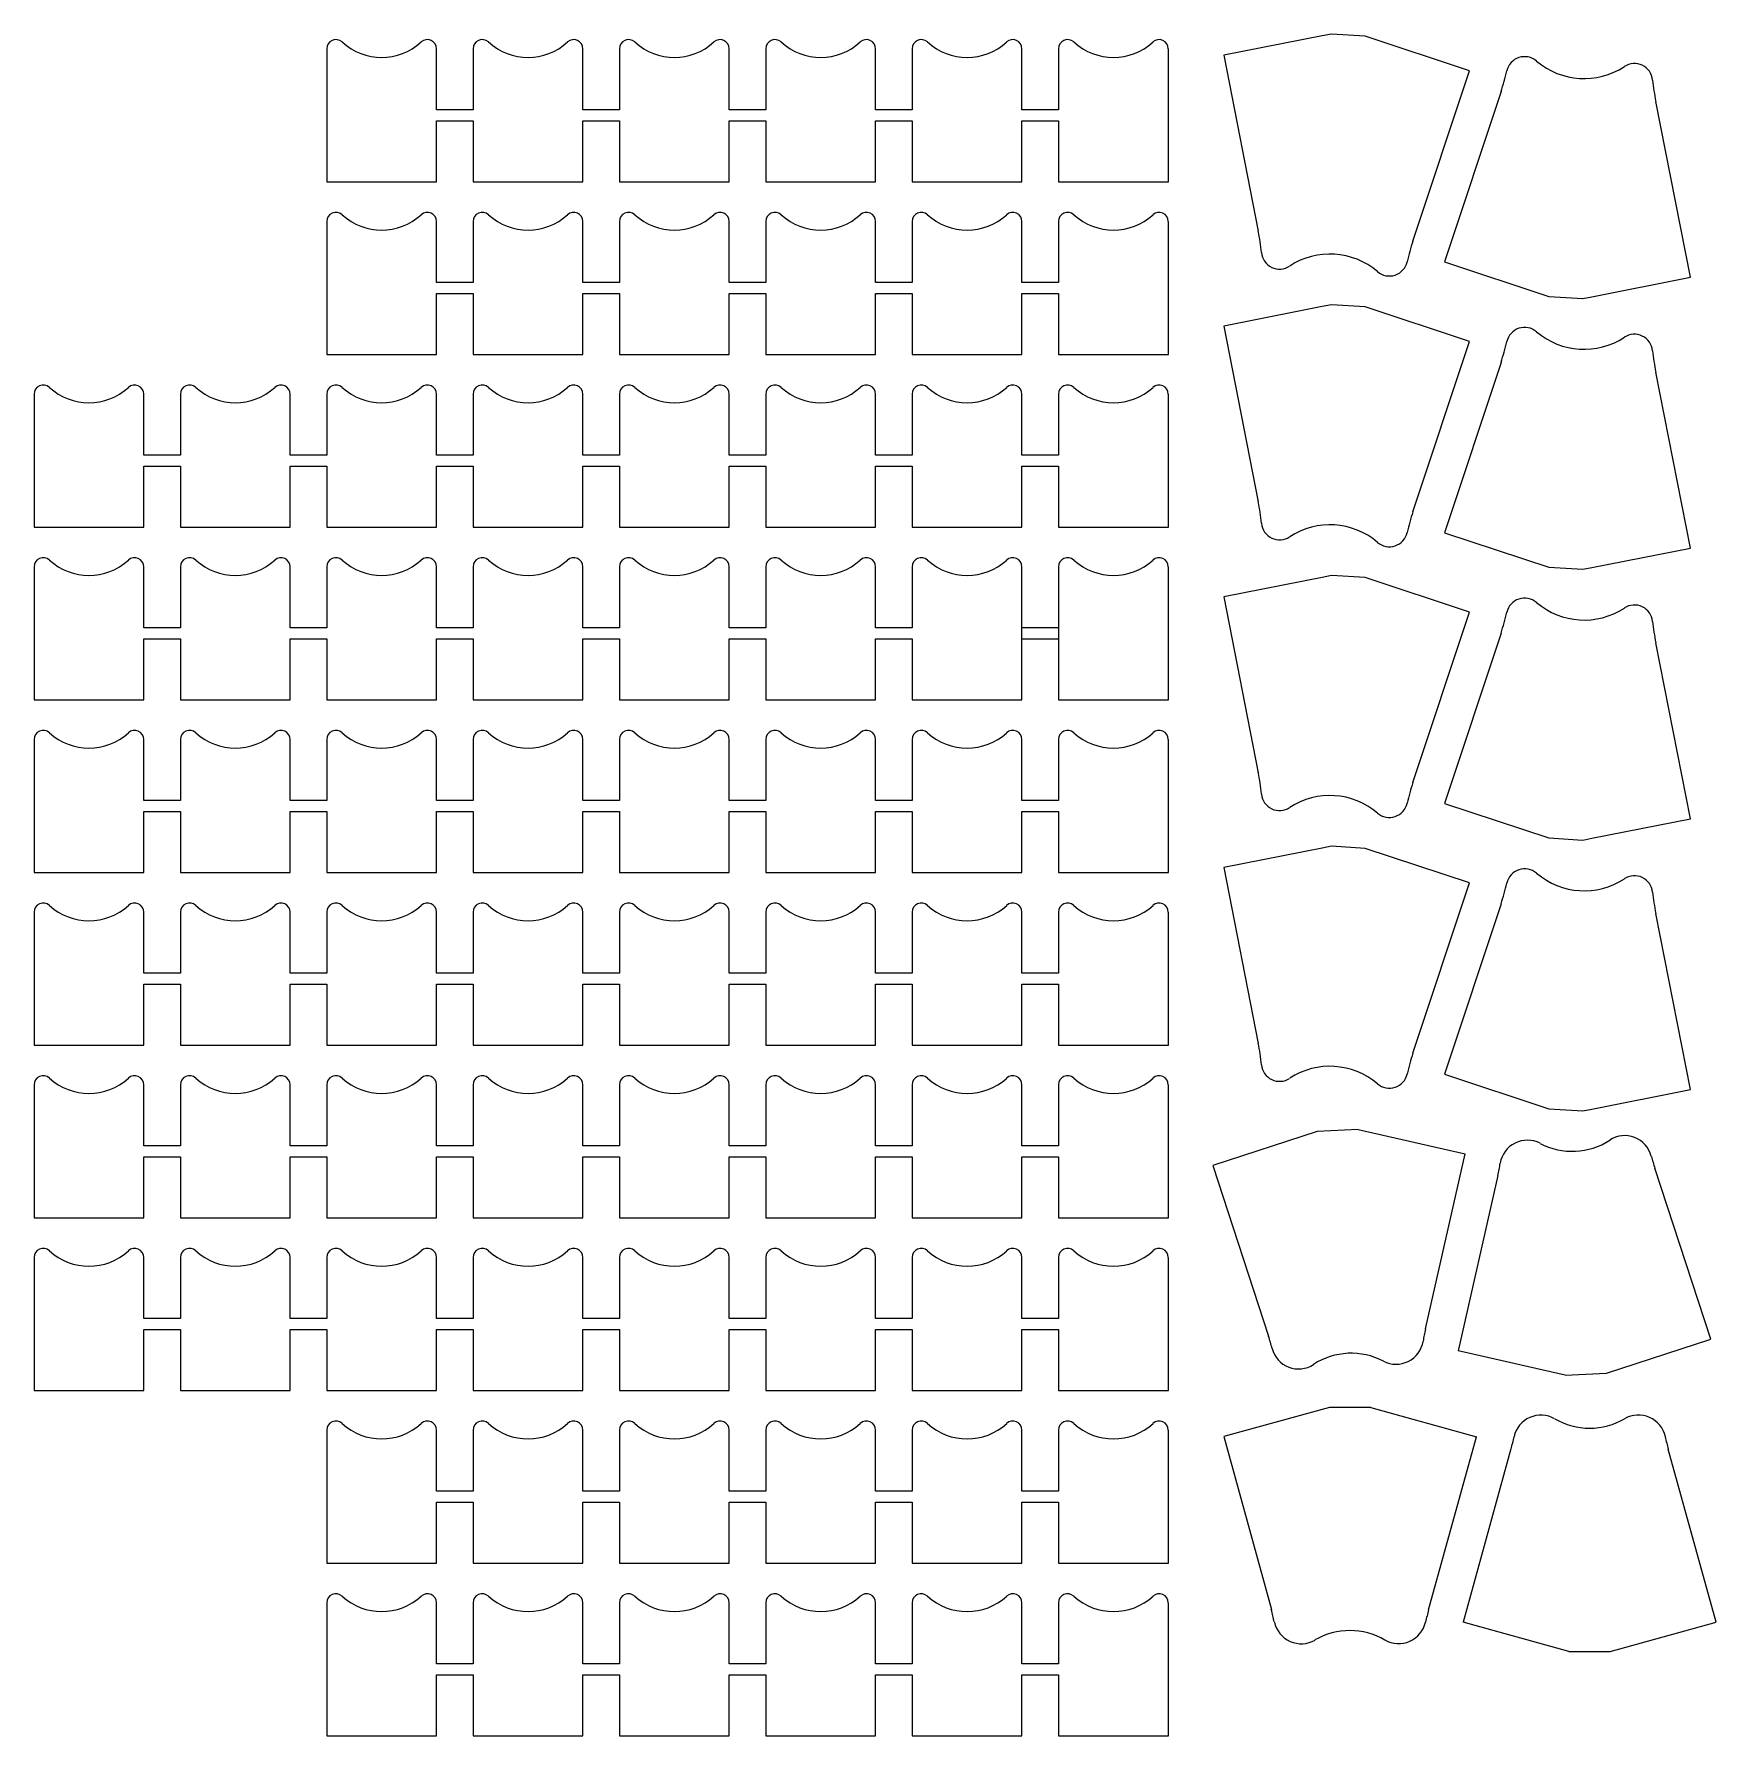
# Model space of a CAD drawing. Header units: inches. Extents: x 0.3 to 11.8, y 0.2 to 11.8.
import ezdxf

# ---------------------------------------------------------------- set-up
doc = ezdxf.new("R2010")
doc.units = ezdxf.units.IN
doc.header["$MEASUREMENT"] = 0

msp = doc.modelspace()

# ---------------------------------------------------------------- linework, layer by layer
at = {"color": 7, "linetype": 'Continuous', "lineweight": 25}
for p, q in [((9.102, 11.806), (8.428, 11.673)), ((9.164, 11.818), (9.102, 11.806)), ((9.395, 11.804), (9.164, 11.818)), ((10.107, 11.568), (9.395, 11.804)), ((2.3, 11.718), (2.3, 10.809)), ((3.05, 11.301), (3.05, 11.718)), ((3.3, 11.718), (3.3, 11.301)), ((4.05, 11.301), (4.05, 11.718)), ((4.3, 11.718), (4.3, 11.301)), ((5.05, 11.301), (5.05, 11.718)), ((5.3, 11.718), (5.3, 11.301)), ((6.05, 11.301), (6.05, 11.718)), ((6.3, 11.718), (6.3, 11.301)), ((7.05, 11.301), (7.05, 11.718)), ((7.3, 11.718), (7.3, 11.301)), ((8.05, 10.809), (8.05, 11.718)), ((8.428, 11.673), (8.664, 10.471)), ((9.721, 10.404), (10.107, 11.568)), ((10.323, 11.425), (9.937, 10.261)), ((3.3, 11.301), (3.05, 11.301)), ((4.3, 11.301), (4.05, 11.301)), ((5.3, 11.301), (5.05, 11.301)), ((6.3, 11.301), (6.05, 11.301)), ((7.3, 11.301), (7.05, 11.301)), ((11.617, 10.156), (11.38, 11.358)), ((3.05, 11.226), (3.3, 11.226)), ((3.05, 10.809), (3.05, 11.226)), ((3.3, 11.226), (3.3, 10.809)), ((4.05, 10.809), (4.05, 11.226)), ((4.05, 11.226), (4.3, 11.226)), ((4.3, 11.226), (4.3, 10.809)), ((5.05, 10.809), (5.05, 11.226)), ((5.05, 11.226), (5.3, 11.226)), ((5.3, 11.226), (5.3, 10.809)), ((6.05, 10.809), (6.05, 11.226)), ((6.05, 11.226), (6.3, 11.226)), ((6.3, 11.226), (6.3, 10.809)), ((7.05, 10.809), (7.05, 11.226)), ((7.05, 11.226), (7.3, 11.226)), ((7.3, 11.226), (7.3, 10.809)), ((2.3, 10.809), (3.05, 10.809)), ((3.3, 10.809), (4.05, 10.809)), ((4.3, 10.809), (5.05, 10.809)), ((5.3, 10.809), (6.05, 10.809)), ((6.3, 10.809), (7.05, 10.809)), ((7.3, 10.809), (8.05, 10.809)), ((2.3, 10.538), (2.3, 9.629)), ((3.05, 10.121), (3.05, 10.538)), ((3.3, 10.538), (3.3, 10.121)), ((4.05, 10.121), (4.05, 10.538)), ((4.3, 10.538), (4.3, 10.121)), ((5.05, 10.121), (5.05, 10.538)), ((5.3, 10.538), (5.3, 10.121)), ((6.05, 10.121), (6.05, 10.538)), ((6.3, 10.538), (6.3, 10.121)), ((7.05, 10.121), (7.05, 10.538)), ((7.3, 10.538), (7.3, 10.121)), ((8.05, 9.629), (8.05, 10.538)), ((9.937, 10.261), (10.649, 10.025)), ((3.3, 10.121), (3.05, 10.121)), ((4.3, 10.121), (4.05, 10.121)), ((5.3, 10.121), (5.05, 10.121)), ((6.3, 10.121), (6.05, 10.121)), ((7.3, 10.121), (7.05, 10.121)), ((10.943, 10.023), (11.617, 10.156)), ((3.05, 10.046), (3.3, 10.046)), ((3.05, 9.629), (3.05, 10.046)), ((3.3, 10.046), (3.3, 9.629)), ((4.05, 9.629), (4.05, 10.046)), ((4.05, 10.046), (4.3, 10.046)), ((4.3, 10.046), (4.3, 9.629)), ((5.05, 9.629), (5.05, 10.046)), ((5.05, 10.046), (5.3, 10.046)), ((5.3, 10.046), (5.3, 9.629)), ((6.05, 9.629), (6.05, 10.046)), ((6.05, 10.046), (6.3, 10.046)), ((6.3, 10.046), (6.3, 9.629)), ((7.05, 9.629), (7.05, 10.046)), ((7.05, 10.046), (7.3, 10.046)), ((7.3, 10.046), (7.3, 9.629)), ((10.649, 10.025), (10.881, 10.011)), ((10.881, 10.011), (10.943, 10.023)), ((9.102, 9.956), (8.428, 9.823)), ((9.164, 9.968), (9.102, 9.956)), ((9.395, 9.954), (9.164, 9.968)), ((10.107, 9.718), (9.395, 9.954)), ((8.428, 9.823), (8.664, 8.621)), ((9.721, 8.554), (10.107, 9.718)), ((2.3, 9.629), (3.05, 9.629)), ((3.3, 9.629), (4.05, 9.629)), ((4.3, 9.629), (5.05, 9.629)), ((5.3, 9.629), (6.05, 9.629)), ((6.3, 9.629), (7.05, 9.629)), ((7.3, 9.629), (8.05, 9.629)), ((10.323, 9.575), (9.937, 8.411)), ((11.617, 8.306), (11.38, 9.508)), ((0.3, 9.358), (0.3, 8.449)), ((1.05, 8.941), (1.05, 9.358)), ((1.3, 9.358), (1.3, 8.941)), ((2.05, 8.941), (2.05, 9.358)), ((2.3, 9.358), (2.3, 8.941)), ((3.05, 8.941), (3.05, 9.358)), ((3.3, 9.358), (3.3, 8.941)), ((4.05, 8.941), (4.05, 9.358)), ((4.3, 9.358), (4.3, 8.941)), ((5.05, 8.941), (5.05, 9.358)), ((5.3, 9.358), (5.3, 8.941)), ((6.05, 8.941), (6.05, 9.358)), ((6.3, 9.358), (6.3, 8.941)), ((7.05, 8.941), (7.05, 9.358)), ((7.3, 9.358), (7.3, 8.941)), ((8.05, 8.449), (8.05, 9.358)), ((1.3, 8.941), (1.05, 8.941)), ((1.05, 8.866), (1.3, 8.866)), ((1.05, 8.449), (1.05, 8.866)), ((1.3, 8.866), (1.3, 8.449)), ((2.3, 8.941), (2.05, 8.941)), ((2.05, 8.449), (2.05, 8.866)), ((2.05, 8.866), (2.3, 8.866)), ((2.3, 8.866), (2.3, 8.449)), ((3.3, 8.941), (3.05, 8.941)), ((3.05, 8.449), (3.05, 8.866)), ((3.05, 8.866), (3.3, 8.866)), ((3.3, 8.866), (3.3, 8.449)), ((4.3, 8.941), (4.05, 8.941)), ((4.05, 8.449), (4.05, 8.866)), ((4.05, 8.866), (4.3, 8.866)), ((4.3, 8.866), (4.3, 8.449)), ((5.3, 8.941), (5.05, 8.941)), ((5.05, 8.449), (5.05, 8.866)), ((5.05, 8.866), (5.3, 8.866)), ((5.3, 8.866), (5.3, 8.449)), ((6.3, 8.941), (6.05, 8.941)), ((6.05, 8.449), (6.05, 8.866)), ((6.05, 8.866), (6.3, 8.866)), ((6.3, 8.866), (6.3, 8.449)), ((7.3, 8.941), (7.05, 8.941)), ((7.05, 8.449), (7.05, 8.866)), ((7.05, 8.866), (7.3, 8.866)), ((7.3, 8.866), (7.3, 8.449)), ((0.3, 8.449), (1.05, 8.449)), ((1.3, 8.449), (2.05, 8.449)), ((2.3, 8.449), (3.05, 8.449)), ((3.3, 8.449), (4.05, 8.449)), ((4.3, 8.449), (5.05, 8.449)), ((5.3, 8.449), (6.05, 8.449)), ((6.3, 8.449), (7.05, 8.449)), ((7.3, 8.449), (8.05, 8.449)), ((9.937, 8.411), (10.649, 8.175)), ((10.943, 8.173), (11.617, 8.306)), ((0.3, 8.178), (0.3, 7.269)), ((1.05, 7.761), (1.05, 8.178)), ((1.3, 8.178), (1.3, 7.761)), ((2.05, 7.761), (2.05, 8.178)), ((2.3, 8.178), (2.3, 7.761)), ((3.05, 7.761), (3.05, 8.178)), ((3.3, 8.178), (3.3, 7.761)), ((4.05, 7.761), (4.05, 8.178)), ((4.3, 8.178), (4.3, 7.761)), ((5.05, 7.761), (5.05, 8.178)), ((5.3, 8.178), (5.3, 7.761)), ((6.05, 7.761), (6.05, 8.178)), ((6.3, 8.178), (6.3, 7.761)), ((7.05, 7.269), (7.05, 8.178)), ((7.3, 8.178), (7.3, 7.269)), ((8.05, 7.269), (8.05, 8.178)), ((10.649, 8.175), (10.881, 8.161)), ((10.881, 8.161), (10.943, 8.173)), ((9.102, 8.106), (8.428, 7.973)), ((9.164, 8.118), (9.102, 8.106)), ((9.395, 8.104), (9.164, 8.118)), ((10.107, 7.868), (9.395, 8.104)), ((8.428, 7.973), (8.664, 6.771)), ((9.721, 6.704), (10.107, 7.868)), ((1.3, 7.761), (1.05, 7.761)), ((1.05, 7.686), (1.3, 7.686)), ((1.05, 7.269), (1.05, 7.686)), ((1.3, 7.686), (1.3, 7.269)), ((2.3, 7.761), (2.05, 7.761)), ((2.05, 7.269), (2.05, 7.686)), ((2.05, 7.686), (2.3, 7.686)), ((2.3, 7.686), (2.3, 7.269)), ((3.3, 7.761), (3.05, 7.761)), ((3.05, 7.269), (3.05, 7.686)), ((3.05, 7.686), (3.3, 7.686)), ((3.3, 7.686), (3.3, 7.269)), ((4.3, 7.761), (4.05, 7.761)), ((4.05, 7.269), (4.05, 7.686)), ((4.05, 7.686), (4.3, 7.686)), ((4.3, 7.686), (4.3, 7.269)), ((5.3, 7.761), (5.05, 7.761)), ((5.05, 7.269), (5.05, 7.686)), ((5.05, 7.686), (5.3, 7.686)), ((5.3, 7.686), (5.3, 7.269)), ((6.3, 7.761), (6.05, 7.761)), ((6.05, 7.269), (6.05, 7.686)), ((6.05, 7.686), (6.3, 7.686)), ((6.3, 7.686), (6.3, 7.269)), ((7.3, 7.761), (7.05, 7.761)), ((7.05, 7.686), (7.3, 7.686)), ((10.323, 7.725), (9.937, 6.561)), ((11.617, 6.456), (11.38, 7.658)), ((0.3, 7.269), (1.05, 7.269)), ((1.3, 7.269), (2.05, 7.269)), ((2.3, 7.269), (3.05, 7.269)), ((3.3, 7.269), (4.05, 7.269)), ((4.3, 7.269), (5.05, 7.269)), ((5.3, 7.269), (6.05, 7.269)), ((6.3, 7.269), (7.05, 7.269)), ((7.3, 7.269), (8.05, 7.269)), ((0.3, 6.998), (0.3, 6.089)), ((1.05, 6.581), (1.05, 6.998)), ((1.3, 6.998), (1.3, 6.581)), ((2.05, 6.581), (2.05, 6.998)), ((2.3, 6.998), (2.3, 6.581)), ((3.05, 6.581), (3.05, 6.998)), ((3.3, 6.998), (3.3, 6.581)), ((4.05, 6.581), (4.05, 6.998)), ((4.3, 6.998), (4.3, 6.581)), ((5.05, 6.581), (5.05, 6.998)), ((5.3, 6.998), (5.3, 6.581)), ((6.05, 6.581), (6.05, 6.998)), ((6.3, 6.998), (6.3, 6.581)), ((7.05, 6.581), (7.05, 6.998)), ((7.3, 6.998), (7.3, 6.581)), ((8.05, 6.089), (8.05, 6.998)), ((1.3, 6.581), (1.05, 6.581)), ((2.3, 6.581), (2.05, 6.581)), ((3.3, 6.581), (3.05, 6.581)), ((4.3, 6.581), (4.05, 6.581)), ((5.3, 6.581), (5.05, 6.581)), ((6.3, 6.581), (6.05, 6.581)), ((7.3, 6.581), (7.05, 6.581)), ((9.937, 6.561), (10.649, 6.325)), ((1.05, 6.506), (1.3, 6.506)), ((1.05, 6.089), (1.05, 6.506)), ((1.3, 6.506), (1.3, 6.089)), ((2.05, 6.089), (2.05, 6.506)), ((2.05, 6.506), (2.3, 6.506)), ((2.3, 6.506), (2.3, 6.089)), ((3.05, 6.089), (3.05, 6.506)), ((3.05, 6.506), (3.3, 6.506)), ((3.3, 6.506), (3.3, 6.089)), ((4.05, 6.089), (4.05, 6.506)), ((4.05, 6.506), (4.3, 6.506)), ((4.3, 6.506), (4.3, 6.089)), ((5.05, 6.089), (5.05, 6.506)), ((5.05, 6.506), (5.3, 6.506)), ((5.3, 6.506), (5.3, 6.089)), ((6.05, 6.089), (6.05, 6.506)), ((6.05, 6.506), (6.3, 6.506)), ((6.3, 6.506), (6.3, 6.089)), ((7.05, 6.089), (7.05, 6.506)), ((7.05, 6.506), (7.3, 6.506)), ((7.3, 6.506), (7.3, 6.089)), ((10.943, 6.323), (11.617, 6.456)), ((10.649, 6.325), (10.881, 6.311)), ((10.881, 6.311), (10.943, 6.323)), ((9.102, 6.256), (8.428, 6.123)), ((9.164, 6.268), (9.102, 6.256)), ((9.395, 6.254), (9.164, 6.268)), ((10.107, 6.018), (9.395, 6.254)), ((0.3, 6.089), (1.05, 6.089)), ((1.3, 6.089), (2.05, 6.089)), ((2.3, 6.089), (3.05, 6.089)), ((3.3, 6.089), (4.05, 6.089)), ((4.3, 6.089), (5.05, 6.089)), ((5.3, 6.089), (6.05, 6.089)), ((6.3, 6.089), (7.05, 6.089)), ((7.3, 6.089), (8.05, 6.089)), ((8.428, 6.123), (8.664, 4.921)), ((9.721, 4.854), (10.107, 6.018)), ((0.3, 5.818), (0.3, 4.909)), ((1.05, 5.401), (1.05, 5.818)), ((1.3, 5.818), (1.3, 5.401)), ((2.05, 5.401), (2.05, 5.818)), ((2.3, 5.818), (2.3, 5.401)), ((3.05, 5.401), (3.05, 5.818)), ((3.3, 5.818), (3.3, 5.401)), ((4.05, 5.401), (4.05, 5.818)), ((4.3, 5.818), (4.3, 5.401)), ((5.05, 5.401), (5.05, 5.818)), ((5.3, 5.818), (5.3, 5.401)), ((6.05, 5.401), (6.05, 5.818)), ((6.3, 5.818), (6.3, 5.401)), ((7.05, 5.401), (7.05, 5.818)), ((7.3, 5.818), (7.3, 5.401)), ((8.05, 4.909), (8.05, 5.818)), ((10.323, 5.875), (9.937, 4.711)), ((11.617, 4.606), (11.38, 5.808)), ((1.3, 5.401), (1.05, 5.401)), ((2.3, 5.401), (2.05, 5.401)), ((3.3, 5.401), (3.05, 5.401)), ((4.3, 5.401), (4.05, 5.401)), ((5.3, 5.401), (5.05, 5.401)), ((6.3, 5.401), (6.05, 5.401)), ((7.3, 5.401), (7.05, 5.401)), ((1.05, 5.326), (1.3, 5.326)), ((1.05, 4.909), (1.05, 5.326)), ((1.3, 5.326), (1.3, 4.909)), ((2.05, 4.909), (2.05, 5.326)), ((2.05, 5.326), (2.3, 5.326)), ((2.3, 5.326), (2.3, 4.909)), ((3.05, 4.909), (3.05, 5.326)), ((3.05, 5.326), (3.3, 5.326)), ((3.3, 5.326), (3.3, 4.909)), ((4.05, 4.909), (4.05, 5.326)), ((4.05, 5.326), (4.3, 5.326)), ((4.3, 5.326), (4.3, 4.909)), ((5.05, 4.909), (5.05, 5.326)), ((5.05, 5.326), (5.3, 5.326)), ((5.3, 5.326), (5.3, 4.909)), ((6.05, 4.909), (6.05, 5.326)), ((6.05, 5.326), (6.3, 5.326)), ((6.3, 5.326), (6.3, 4.909)), ((7.05, 4.909), (7.05, 5.326)), ((7.05, 5.326), (7.3, 5.326)), ((7.3, 5.326), (7.3, 4.909)), ((0.3, 4.909), (1.05, 4.909)), ((1.3, 4.909), (2.05, 4.909)), ((2.3, 4.909), (3.05, 4.909)), ((3.3, 4.909), (4.05, 4.909)), ((4.3, 4.909), (5.05, 4.909)), ((5.3, 4.909), (6.05, 4.909)), ((6.3, 4.909), (7.05, 4.909)), ((7.3, 4.909), (8.05, 4.909)), ((9.937, 4.711), (10.649, 4.475)), ((0.3, 4.638), (0.3, 3.729)), ((1.05, 4.221), (1.05, 4.638)), ((1.3, 4.638), (1.3, 4.221)), ((2.05, 4.221), (2.05, 4.638)), ((2.3, 4.638), (2.3, 4.221)), ((3.05, 4.221), (3.05, 4.638)), ((3.3, 4.638), (3.3, 4.221)), ((4.05, 4.221), (4.05, 4.638)), ((4.3, 4.638), (4.3, 4.221)), ((5.05, 4.221), (5.05, 4.638)), ((5.3, 4.638), (5.3, 4.221)), ((6.05, 4.221), (6.05, 4.638)), ((6.3, 4.638), (6.3, 4.221)), ((7.05, 4.221), (7.05, 4.638)), ((7.3, 4.638), (7.3, 4.221)), ((8.05, 3.729), (8.05, 4.638)), ((10.943, 4.473), (11.617, 4.606)), ((10.649, 4.475), (10.881, 4.461)), ((10.881, 4.461), (10.943, 4.473)), ((9.066, 4.32), (8.353, 4.087)), ((9.347, 4.333), (9.066, 4.32)), ((9.347, 4.333), (10.079, 4.167)), ((1.3, 4.221), (1.05, 4.221)), ((2.3, 4.221), (2.05, 4.221)), ((3.3, 4.221), (3.05, 4.221)), ((4.3, 4.221), (4.05, 4.221)), ((5.3, 4.221), (5.05, 4.221)), ((6.3, 4.221), (6.05, 4.221)), ((7.3, 4.221), (7.05, 4.221)), ((1.05, 4.146), (1.3, 4.146)), ((1.05, 3.729), (1.05, 4.146)), ((1.3, 4.146), (1.3, 3.729)), ((2.05, 3.729), (2.05, 4.146)), ((2.05, 4.146), (2.3, 4.146)), ((2.3, 4.146), (2.3, 3.729)), ((3.05, 3.729), (3.05, 4.146)), ((3.05, 4.146), (3.3, 4.146)), ((3.3, 4.146), (3.3, 3.729)), ((4.05, 3.729), (4.05, 4.146)), ((4.05, 4.146), (4.3, 4.146)), ((4.3, 4.146), (4.3, 3.729)), ((5.05, 3.729), (5.05, 4.146)), ((5.05, 4.146), (5.3, 4.146)), ((5.3, 4.146), (5.3, 3.729)), ((6.05, 3.729), (6.05, 4.146)), ((6.05, 4.146), (6.3, 4.146)), ((6.3, 4.146), (6.3, 3.729)), ((7.05, 3.729), (7.05, 4.146)), ((7.05, 4.146), (7.3, 4.146)), ((7.3, 4.146), (7.3, 3.729)), ((8.353, 4.087), (8.734, 2.92)), ((9.808, 2.97), (10.079, 4.167)), ((10.301, 4.018), (10.03, 2.82)), ((11.756, 2.901), (11.374, 4.068)), ((0.3, 3.729), (1.05, 3.729)), ((1.3, 3.729), (2.05, 3.729)), ((2.3, 3.729), (3.05, 3.729)), ((3.3, 3.729), (4.05, 3.729)), ((4.3, 3.729), (5.05, 3.729)), ((5.3, 3.729), (6.05, 3.729)), ((6.3, 3.729), (7.05, 3.729)), ((7.3, 3.729), (8.05, 3.729)), ((0.3, 3.458), (0.3, 2.549)), ((1.05, 3.041), (1.05, 3.458)), ((1.3, 3.458), (1.3, 3.041)), ((2.05, 3.041), (2.05, 3.458)), ((2.3, 3.458), (2.3, 3.041)), ((3.05, 3.041), (3.05, 3.458)), ((3.3, 3.458), (3.3, 3.041)), ((4.05, 3.041), (4.05, 3.458)), ((4.3, 3.458), (4.3, 3.041)), ((5.05, 3.041), (5.05, 3.458)), ((5.3, 3.458), (5.3, 3.041)), ((6.05, 3.041), (6.05, 3.458)), ((6.3, 3.458), (6.3, 3.041)), ((7.05, 3.041), (7.05, 3.458)), ((7.3, 3.458), (7.3, 3.041)), ((8.05, 2.549), (8.05, 3.458)), ((1.3, 3.041), (1.05, 3.041)), ((2.3, 3.041), (2.05, 3.041)), ((3.3, 3.041), (3.05, 3.041)), ((4.3, 3.041), (4.05, 3.041)), ((5.3, 3.041), (5.05, 3.041)), ((6.3, 3.041), (6.05, 3.041)), ((7.3, 3.041), (7.05, 3.041)), ((1.05, 2.966), (1.3, 2.966)), ((1.05, 2.549), (1.05, 2.966)), ((1.3, 2.966), (1.3, 2.549)), ((2.05, 2.549), (2.05, 2.966)), ((2.05, 2.966), (2.3, 2.966)), ((2.3, 2.966), (2.3, 2.549)), ((3.05, 2.549), (3.05, 2.966)), ((3.05, 2.966), (3.3, 2.966)), ((3.3, 2.966), (3.3, 2.549)), ((4.05, 2.549), (4.05, 2.966)), ((4.05, 2.966), (4.3, 2.966)), ((4.3, 2.966), (4.3, 2.549)), ((5.05, 2.549), (5.05, 2.966)), ((5.05, 2.966), (5.3, 2.966)), ((5.3, 2.966), (5.3, 2.549)), ((6.05, 2.549), (6.05, 2.966)), ((6.05, 2.966), (6.3, 2.966)), ((6.3, 2.966), (6.3, 2.549)), ((7.05, 2.549), (7.05, 2.966)), ((7.05, 2.966), (7.3, 2.966)), ((7.3, 2.966), (7.3, 2.549)), ((10.761, 2.655), (10.03, 2.82)), ((11.043, 2.668), (11.756, 2.901)), ((10.761, 2.655), (11.043, 2.668)), ((0.3, 2.549), (1.05, 2.549)), ((1.3, 2.549), (2.05, 2.549)), ((2.3, 2.549), (3.05, 2.549)), ((3.3, 2.549), (4.05, 2.549)), ((4.3, 2.549), (5.05, 2.549)), ((5.3, 2.549), (6.05, 2.549)), ((6.3, 2.549), (7.05, 2.549)), ((7.3, 2.549), (8.05, 2.549)), ((9.151, 2.434), (8.428, 2.235)), ((9.433, 2.434), (9.151, 2.434)), ((9.433, 2.434), (10.155, 2.234)), ((2.3, 2.278), (2.3, 1.369)), ((3.05, 1.861), (3.05, 2.278)), ((3.3, 2.278), (3.3, 1.861)), ((4.05, 1.861), (4.05, 2.278)), ((4.3, 2.278), (4.3, 1.861)), ((5.05, 1.861), (5.05, 2.278)), ((5.3, 2.278), (5.3, 1.861)), ((6.05, 1.861), (6.05, 2.278)), ((6.3, 2.278), (6.3, 1.861)), ((7.05, 1.861), (7.05, 2.278)), ((7.3, 2.278), (7.3, 1.861)), ((8.05, 1.369), (8.05, 2.278)), ((8.428, 2.235), (8.754, 1.052)), ((9.828, 1.051), (10.155, 2.234)), ((10.391, 2.15), (10.064, 0.967)), ((11.792, 0.966), (11.466, 2.149)), ((3.3, 1.861), (3.05, 1.861)), ((4.3, 1.861), (4.05, 1.861)), ((5.3, 1.861), (5.05, 1.861)), ((6.3, 1.861), (6.05, 1.861)), ((7.3, 1.861), (7.05, 1.861)), ((3.05, 1.786), (3.3, 1.786)), ((3.05, 1.369), (3.05, 1.786)), ((3.3, 1.786), (3.3, 1.369)), ((4.05, 1.369), (4.05, 1.786)), ((4.05, 1.786), (4.3, 1.786)), ((4.3, 1.786), (4.3, 1.369)), ((5.05, 1.369), (5.05, 1.786)), ((5.05, 1.786), (5.3, 1.786)), ((5.3, 1.786), (5.3, 1.369)), ((6.05, 1.369), (6.05, 1.786)), ((6.05, 1.786), (6.3, 1.786)), ((6.3, 1.786), (6.3, 1.369)), ((7.05, 1.369), (7.05, 1.786)), ((7.05, 1.786), (7.3, 1.786)), ((7.3, 1.786), (7.3, 1.369)), ((2.3, 1.369), (3.05, 1.369)), ((3.3, 1.369), (4.05, 1.369)), ((4.3, 1.369), (5.05, 1.369)), ((5.3, 1.369), (6.05, 1.369)), ((6.3, 1.369), (7.05, 1.369)), ((7.3, 1.369), (8.05, 1.369)), ((2.3, 1.098), (2.3, 0.189)), ((3.05, 0.681), (3.05, 1.098)), ((3.3, 1.098), (3.3, 0.681)), ((4.05, 0.681), (4.05, 1.098)), ((4.3, 1.098), (4.3, 0.681)), ((5.05, 0.681), (5.05, 1.098)), ((5.3, 1.098), (5.3, 0.681)), ((6.05, 0.681), (6.05, 1.098)), ((6.3, 1.098), (6.3, 0.681)), ((7.05, 0.681), (7.05, 1.098)), ((7.3, 1.098), (7.3, 0.681)), ((8.05, 0.189), (8.05, 1.098)), ((10.787, 0.767), (10.064, 0.967)), ((11.068, 0.767), (11.792, 0.966)), ((10.787, 0.767), (11.068, 0.767)), ((3.3, 0.681), (3.05, 0.681)), ((3.05, 0.606), (3.3, 0.606)), ((3.05, 0.189), (3.05, 0.606)), ((3.3, 0.606), (3.3, 0.189)), ((4.3, 0.681), (4.05, 0.681)), ((4.05, 0.189), (4.05, 0.606)), ((4.05, 0.606), (4.3, 0.606)), ((4.3, 0.606), (4.3, 0.189)), ((5.3, 0.681), (5.05, 0.681)), ((5.05, 0.189), (5.05, 0.606)), ((5.05, 0.606), (5.3, 0.606)), ((5.3, 0.606), (5.3, 0.189)), ((6.3, 0.681), (6.05, 0.681)), ((6.05, 0.189), (6.05, 0.606)), ((6.05, 0.606), (6.3, 0.606)), ((6.3, 0.606), (6.3, 0.189)), ((7.3, 0.681), (7.05, 0.681)), ((7.05, 0.189), (7.05, 0.606)), ((7.05, 0.606), (7.3, 0.606)), ((7.3, 0.606), (7.3, 0.189)), ((2.3, 0.189), (3.05, 0.189)), ((3.3, 0.189), (4.05, 0.189)), ((4.3, 0.189), (5.05, 0.189)), ((5.3, 0.189), (6.05, 0.189)), ((6.3, 0.189), (7.05, 0.189)), ((7.3, 0.189), (8.05, 0.189))]:
    msp.add_line(p, q, dxfattribs=at)
for centre, radius, start, end in [((2.362, 11.718), 0.0625, 47.4934, 180), ((2.675, 12.059), 0.4, 227.4934, 312.5066), ((2.987, 11.718), 0.0625, 0, 132.5066), ((3.362, 11.718), 0.0625, 47.4934, 180), ((3.675, 12.059), 0.4, 227.4934, 312.5066), ((3.987, 11.718), 0.0625, 0, 132.5066), ((4.362, 11.718), 0.0625, 47.4934, 180), ((4.675, 12.059), 0.4, 227.4934, 312.5066), ((4.987, 11.718), 0.0625, 0, 132.5066), ((5.362, 11.718), 0.0625, 47.4934, 180), ((5.675, 12.059), 0.4, 227.4934, 312.5066), ((5.987, 11.718), 0.0625, 0, 132.5066), ((6.362, 11.718), 0.0625, 47.4934, 180), ((6.675, 12.059), 0.4, 227.4934, 312.5066), ((6.987, 11.718), 0.0625, 0, 132.5066), ((7.362, 11.718), 0.0625, 47.4934, 180), ((7.675, 12.059), 0.4, 227.4934, 312.5066), ((7.987, 11.718), 0.0625, 0, 132.5066), ((10.484, 11.539), 0.125, 49.4424, 167.2879), ((10.891, 12.014), 0.5, 229.4424, 303.3434), ((8.899, 11.897), 1.5, 341.6681, 347.2879), ((11.234, 11.492), 0.125, 5.4979, 123.3434), ((12.852, 11.648), 1.5, 185.4979, 191.1381), ((2.362, 10.538), 0.0625, 47.4934, 180), ((2.675, 10.879), 0.4, 227.4934, 312.5066), ((2.987, 10.538), 0.0625, 0, 132.5066), ((3.362, 10.538), 0.0625, 47.4934, 180), ((3.675, 10.879), 0.4, 227.4934, 312.5066), ((3.987, 10.538), 0.0625, 0, 132.5066), ((4.362, 10.538), 0.0625, 47.4934, 180), ((4.675, 10.879), 0.4, 227.4934, 312.5066), ((4.987, 10.538), 0.0625, 0, 132.5066), ((5.362, 10.538), 0.0625, 47.4934, 180), ((5.675, 10.879), 0.4, 227.4934, 312.5066), ((5.987, 10.538), 0.0625, 0, 132.5066), ((6.362, 10.538), 0.0625, 47.4934, 180), ((6.675, 10.879), 0.4, 227.4934, 312.5066), ((6.987, 10.538), 0.0625, 0, 132.5066), ((7.362, 10.538), 0.0625, 47.4934, 180), ((7.675, 10.879), 0.4, 227.4934, 312.5066), ((7.987, 10.538), 0.0625, 0, 132.5066), ((7.193, 10.182), 1.5, 5.4979, 11.1381), ((11.145, 9.932), 1.5, 161.6681, 167.2879), ((8.81, 10.337), 0.125, 185.4979, 303.3434), ((9.154, 9.815), 0.5, 49.4424, 123.3434), ((9.56, 10.29), 0.125, 229.4424, 347.2879), ((10.484, 9.689), 0.125, 49.4424, 167.2879), ((10.891, 10.164), 0.5, 229.4424, 303.3434), ((8.899, 10.047), 1.5, 341.6681, 347.2879), ((11.234, 9.642), 0.125, 5.4979, 123.3434), ((12.852, 9.798), 1.5, 185.4979, 191.1381), ((0.362, 9.358), 0.0625, 47.4934, 180), ((0.987, 9.358), 0.0625, 0, 132.5066), ((1.362, 9.358), 0.0625, 47.4934, 180), ((1.987, 9.358), 0.0625, 0, 132.5066), ((2.362, 9.358), 0.0625, 47.4934, 180), ((2.987, 9.358), 0.0625, 0, 132.5066), ((3.362, 9.358), 0.0625, 47.4934, 180), ((3.987, 9.358), 0.0625, 0, 132.5066), ((4.362, 9.358), 0.0625, 47.4934, 180), ((4.987, 9.358), 0.0625, 0, 132.5066), ((5.362, 9.358), 0.0625, 47.4934, 180), ((5.987, 9.358), 0.0625, 0, 132.5066), ((6.362, 9.358), 0.0625, 47.4934, 180), ((6.987, 9.358), 0.0625, 0, 132.5066), ((7.362, 9.358), 0.0625, 47.4934, 180), ((7.987, 9.358), 0.0625, 0, 132.5066), ((0.675, 9.699), 0.4, 227.4934, 312.5066), ((1.675, 9.699), 0.4, 227.4934, 312.5066), ((2.675, 9.699), 0.4, 227.4934, 312.5066), ((3.675, 9.699), 0.4, 227.4934, 312.5066), ((4.675, 9.699), 0.4, 227.4934, 312.5066), ((5.675, 9.699), 0.4, 227.4934, 312.5066), ((6.675, 9.699), 0.4, 227.4934, 312.5066), ((7.675, 9.699), 0.4, 227.4934, 312.5066), ((7.193, 8.332), 1.5, 5.4979, 11.1381), ((11.145, 8.082), 1.5, 161.6681, 167.2879), ((8.81, 8.487), 0.125, 185.4979, 303.3434), ((9.154, 7.965), 0.5, 49.4424, 123.3434), ((9.56, 8.44), 0.125, 229.4424, 347.2879), ((0.362, 8.178), 0.0625, 47.4934, 180), ((0.675, 8.519), 0.4, 227.4934, 312.5066), ((0.987, 8.178), 0.0625, 0, 132.5066), ((1.362, 8.178), 0.0625, 47.4934, 180), ((1.675, 8.519), 0.4, 227.4934, 312.5066), ((1.987, 8.178), 0.0625, 0, 132.5066), ((2.362, 8.178), 0.0625, 47.4934, 180), ((2.675, 8.519), 0.4, 227.4934, 312.5066), ((2.987, 8.178), 0.0625, 0, 132.5066), ((3.362, 8.178), 0.0625, 47.4934, 180), ((3.675, 8.519), 0.4, 227.4934, 312.5066), ((3.987, 8.178), 0.0625, 0, 132.5066), ((4.362, 8.178), 0.0625, 47.4934, 180), ((4.675, 8.519), 0.4, 227.4934, 312.5066), ((4.987, 8.178), 0.0625, 0, 132.5066), ((5.362, 8.178), 0.0625, 47.4934, 180), ((5.675, 8.519), 0.4, 227.4934, 312.5066), ((5.987, 8.178), 0.0625, 0, 132.5066), ((6.362, 8.178), 0.0625, 47.4934, 180), ((6.675, 8.519), 0.4, 227.4934, 312.5066), ((6.987, 8.178), 0.0625, 0, 132.5066), ((7.362, 8.178), 0.0625, 47.4934, 180), ((7.675, 8.519), 0.4, 227.4934, 312.5066), ((7.987, 8.178), 0.0625, 0, 132.5066), ((10.484, 7.839), 0.125, 49.4424, 167.2879), ((10.891, 8.314), 0.5, 229.4424, 303.3434), ((11.234, 7.792), 0.125, 5.4979, 123.3434), ((8.899, 8.197), 1.5, 341.6681, 347.2879), ((12.852, 7.948), 1.5, 185.4979, 191.1381), ((0.362, 6.998), 0.0625, 47.4934, 180), ((0.675, 7.339), 0.4, 227.4934, 312.5066), ((0.987, 6.998), 0.0625, 0, 132.5066), ((1.362, 6.998), 0.0625, 47.4934, 180), ((1.675, 7.339), 0.4, 227.4934, 312.5066), ((1.987, 6.998), 0.0625, 0, 132.5066), ((2.362, 6.998), 0.0625, 47.4934, 180), ((2.675, 7.339), 0.4, 227.4934, 312.5066), ((2.987, 6.998), 0.0625, 0, 132.5066), ((3.362, 6.998), 0.0625, 47.4934, 180), ((3.675, 7.339), 0.4, 227.4934, 312.5066), ((3.987, 6.998), 0.0625, 0, 132.5066), ((4.362, 6.998), 0.0625, 47.4934, 180), ((4.675, 7.339), 0.4, 227.4934, 312.5066), ((4.987, 6.998), 0.0625, 0, 132.5066), ((5.362, 6.998), 0.0625, 47.4934, 180), ((5.675, 7.339), 0.4, 227.4934, 312.5066), ((5.987, 6.998), 0.0625, 0, 132.5066), ((6.362, 6.998), 0.0625, 47.4934, 180), ((6.675, 7.339), 0.4, 227.4934, 312.5066), ((6.987, 6.998), 0.0625, 0, 132.5066), ((7.362, 6.998), 0.0625, 47.4934, 180), ((7.675, 7.339), 0.4, 227.4934, 312.5066), ((7.987, 6.998), 0.0625, 0, 132.5066), ((7.193, 6.482), 1.5, 5.4979, 11.1381), ((11.145, 6.232), 1.5, 161.6681, 167.2879), ((8.81, 6.637), 0.125, 185.4979, 303.3434), ((9.154, 6.115), 0.5, 49.4424, 123.3434), ((9.56, 6.59), 0.125, 229.4424, 347.2879), ((10.484, 5.989), 0.125, 49.4424, 167.2879), ((10.891, 6.464), 0.5, 229.4424, 303.3434), ((11.234, 5.942), 0.125, 5.4979, 123.3434), ((8.899, 6.347), 1.5, 341.6681, 347.2879), ((12.852, 6.098), 1.5, 185.4979, 191.1381), ((0.362, 5.818), 0.0625, 47.4934, 180), ((0.675, 6.159), 0.4, 227.4934, 312.5066), ((0.987, 5.818), 0.0625, 0, 132.5066), ((1.362, 5.818), 0.0625, 47.4934, 180), ((1.675, 6.159), 0.4, 227.4934, 312.5066), ((1.987, 5.818), 0.0625, 0, 132.5066), ((2.362, 5.818), 0.0625, 47.4934, 180), ((2.675, 6.159), 0.4, 227.4934, 312.5066), ((2.987, 5.818), 0.0625, 0, 132.5066), ((3.362, 5.818), 0.0625, 47.4934, 180), ((3.675, 6.159), 0.4, 227.4934, 312.5066), ((3.987, 5.818), 0.0625, 0, 132.5066), ((4.362, 5.818), 0.0625, 47.4934, 180), ((4.675, 6.159), 0.4, 227.4934, 312.5066), ((4.987, 5.818), 0.0625, 0, 132.5066), ((5.362, 5.818), 0.0625, 47.4934, 180), ((5.675, 6.159), 0.4, 227.4934, 312.5066), ((5.987, 5.818), 0.0625, 0, 132.5066), ((6.362, 5.818), 0.0625, 47.4934, 180), ((6.675, 6.159), 0.4, 227.4934, 312.5066), ((6.987, 5.818), 0.0625, 0, 132.5066), ((7.362, 5.818), 0.0625, 47.4934, 180), ((7.675, 6.159), 0.4, 227.4934, 312.5066), ((7.987, 5.818), 0.0625, 0, 132.5066), ((7.193, 4.632), 1.5, 5.4979, 11.1381), ((8.81, 4.787), 0.125, 185.4979, 303.3434), ((11.145, 4.382), 1.5, 161.6681, 167.2879), ((0.362, 4.638), 0.0625, 47.4934, 180), ((0.675, 4.979), 0.4, 227.4934, 312.5066), ((0.987, 4.638), 0.0625, 0, 132.5066), ((1.362, 4.638), 0.0625, 47.4934, 180), ((1.675, 4.979), 0.4, 227.4934, 312.5066), ((1.987, 4.638), 0.0625, 0, 132.5066), ((2.362, 4.638), 0.0625, 47.4934, 180), ((2.675, 4.979), 0.4, 227.4934, 312.5066), ((2.987, 4.638), 0.0625, 0, 132.5066), ((3.362, 4.638), 0.0625, 47.4934, 180), ((3.675, 4.979), 0.4, 227.4934, 312.5066), ((3.987, 4.638), 0.0625, 0, 132.5066), ((4.362, 4.638), 0.0625, 47.4934, 180), ((4.675, 4.979), 0.4, 227.4934, 312.5066), ((4.987, 4.638), 0.0625, 0, 132.5066), ((5.362, 4.638), 0.0625, 47.4934, 180), ((5.675, 4.979), 0.4, 227.4934, 312.5066), ((5.987, 4.638), 0.0625, 0, 132.5066), ((6.362, 4.638), 0.0625, 47.4934, 180), ((6.675, 4.979), 0.4, 227.4934, 312.5066), ((6.987, 4.638), 0.0625, 0, 132.5066), ((7.362, 4.638), 0.0625, 47.4934, 180), ((7.675, 4.979), 0.4, 227.4934, 312.5066), ((7.987, 4.638), 0.0625, 0, 132.5066), ((9.154, 4.265), 0.5, 49.4424, 123.3434), ((9.56, 4.74), 0.125, 229.4424, 347.2879), ((10.503, 4.072), 0.188, 62.4708, 170.5387), ((10.809, 4.659), 0.475, 242.4708, 302.8703), ((11.168, 4.103), 0.188, 14.8024, 122.8703), ((8.838, 4.349), 1.5, 347.2406, 350.5387), ((12.8, 4.534), 1.5, 194.8024, 198.1006), ((0.362, 3.458), 0.0625, 47.4934, 180), ((0.675, 3.799), 0.4, 227.4934, 312.5066), ((0.987, 3.458), 0.0625, 0, 132.5066), ((1.362, 3.458), 0.0625, 47.4934, 180), ((1.675, 3.799), 0.4, 227.4934, 312.5066), ((1.987, 3.458), 0.0625, 0, 132.5066), ((2.362, 3.458), 0.0625, 47.4934, 180), ((2.675, 3.799), 0.4, 227.4934, 312.5066), ((2.987, 3.458), 0.0625, 0, 132.5066), ((3.362, 3.458), 0.0625, 47.4934, 180), ((3.675, 3.799), 0.4, 227.4934, 312.5066), ((3.987, 3.458), 0.0625, 0, 132.5066), ((4.362, 3.458), 0.0625, 47.4934, 180), ((4.675, 3.799), 0.4, 227.4934, 312.5066), ((4.987, 3.458), 0.0625, 0, 132.5066), ((5.362, 3.458), 0.0625, 47.4934, 180), ((5.675, 3.799), 0.4, 227.4934, 312.5066), ((5.987, 3.458), 0.0625, 0, 132.5066), ((6.362, 3.458), 0.0625, 47.4934, 180), ((6.675, 3.799), 0.4, 227.4934, 312.5066), ((6.987, 3.458), 0.0625, 0, 132.5066), ((7.362, 3.458), 0.0625, 47.4934, 180), ((7.675, 3.799), 0.4, 227.4934, 312.5066), ((7.987, 3.458), 0.0625, 0, 132.5066), ((7.309, 2.454), 1.5, 14.8024, 18.1006), ((11.27, 2.639), 1.5, 167.2406, 170.5387), ((8.94, 2.885), 0.188, 194.8024, 302.8703), ((9.3, 2.329), 0.475, 62.4708, 122.8703), ((9.606, 2.916), 0.187, 242.4708, 350.5387), ((2.362, 2.278), 0.0625, 47.4934, 180), ((2.987, 2.278), 0.0625, 0, 132.5066), ((3.362, 2.278), 0.0625, 47.4934, 180), ((3.987, 2.278), 0.0625, 0, 132.5066), ((4.362, 2.278), 0.0625, 47.4934, 180), ((4.987, 2.278), 0.0625, 0, 132.5066), ((5.362, 2.278), 0.0625, 47.4934, 180), ((5.987, 2.278), 0.0625, 0, 132.5066), ((6.362, 2.278), 0.0625, 47.4934, 180), ((6.987, 2.278), 0.0625, 0, 132.5066), ((7.362, 2.278), 0.0625, 47.4934, 180), ((7.987, 2.278), 0.0625, 0, 132.5066), ((10.595, 2.194), 0.187, 59.7617, 167.8296), ((10.929, 2.767), 0.475, 239.7617, 300.1613), ((11.262, 2.194), 0.188, 12.0934, 120.1613), ((2.675, 2.619), 0.4, 227.4934, 312.5066), ((3.675, 2.619), 0.4, 227.4934, 312.5066), ((4.675, 2.619), 0.4, 227.4934, 312.5066), ((5.675, 2.619), 0.4, 227.4934, 312.5066), ((6.675, 2.619), 0.4, 227.4934, 312.5066), ((7.675, 2.619), 0.4, 227.4934, 312.5066), ((8.946, 2.55), 1.5, 344.5315, 347.8296), ((12.912, 2.547), 1.5, 192.0934, 195.3915), ((2.362, 1.098), 0.0625, 47.4934, 180), ((2.675, 1.439), 0.4, 227.4934, 312.5066), ((2.987, 1.098), 0.0625, 0, 132.5066), ((3.362, 1.098), 0.0625, 47.4934, 180), ((3.675, 1.439), 0.4, 227.4934, 312.5066), ((3.987, 1.098), 0.0625, 0, 132.5066), ((4.362, 1.098), 0.0625, 47.4934, 180), ((4.675, 1.439), 0.4, 227.4934, 312.5066), ((4.987, 1.098), 0.0625, 0, 132.5066), ((5.362, 1.098), 0.0625, 47.4934, 180), ((5.675, 1.439), 0.4, 227.4934, 312.5066), ((5.987, 1.098), 0.0625, 0, 132.5066), ((6.362, 1.098), 0.0625, 47.4934, 180), ((6.675, 1.439), 0.4, 227.4934, 312.5066), ((6.987, 1.098), 0.0625, 0, 132.5066), ((7.362, 1.098), 0.0625, 47.4934, 180), ((7.675, 1.439), 0.4, 227.4934, 312.5066), ((7.987, 1.098), 0.0625, 0, 132.5066), ((7.307, 0.654), 1.5, 12.0934, 15.3915), ((11.274, 0.651), 1.5, 164.5315, 167.8296), ((8.958, 1.007), 0.188, 192.0934, 300.1613), ((9.624, 1.007), 0.187, 239.7617, 347.8296), ((9.29, 0.434), 0.475, 59.7617, 120.1613)]:
    msp.add_arc(centre, radius, start, end, dxfattribs=at)

doc.saveas('drawing.dxf')
